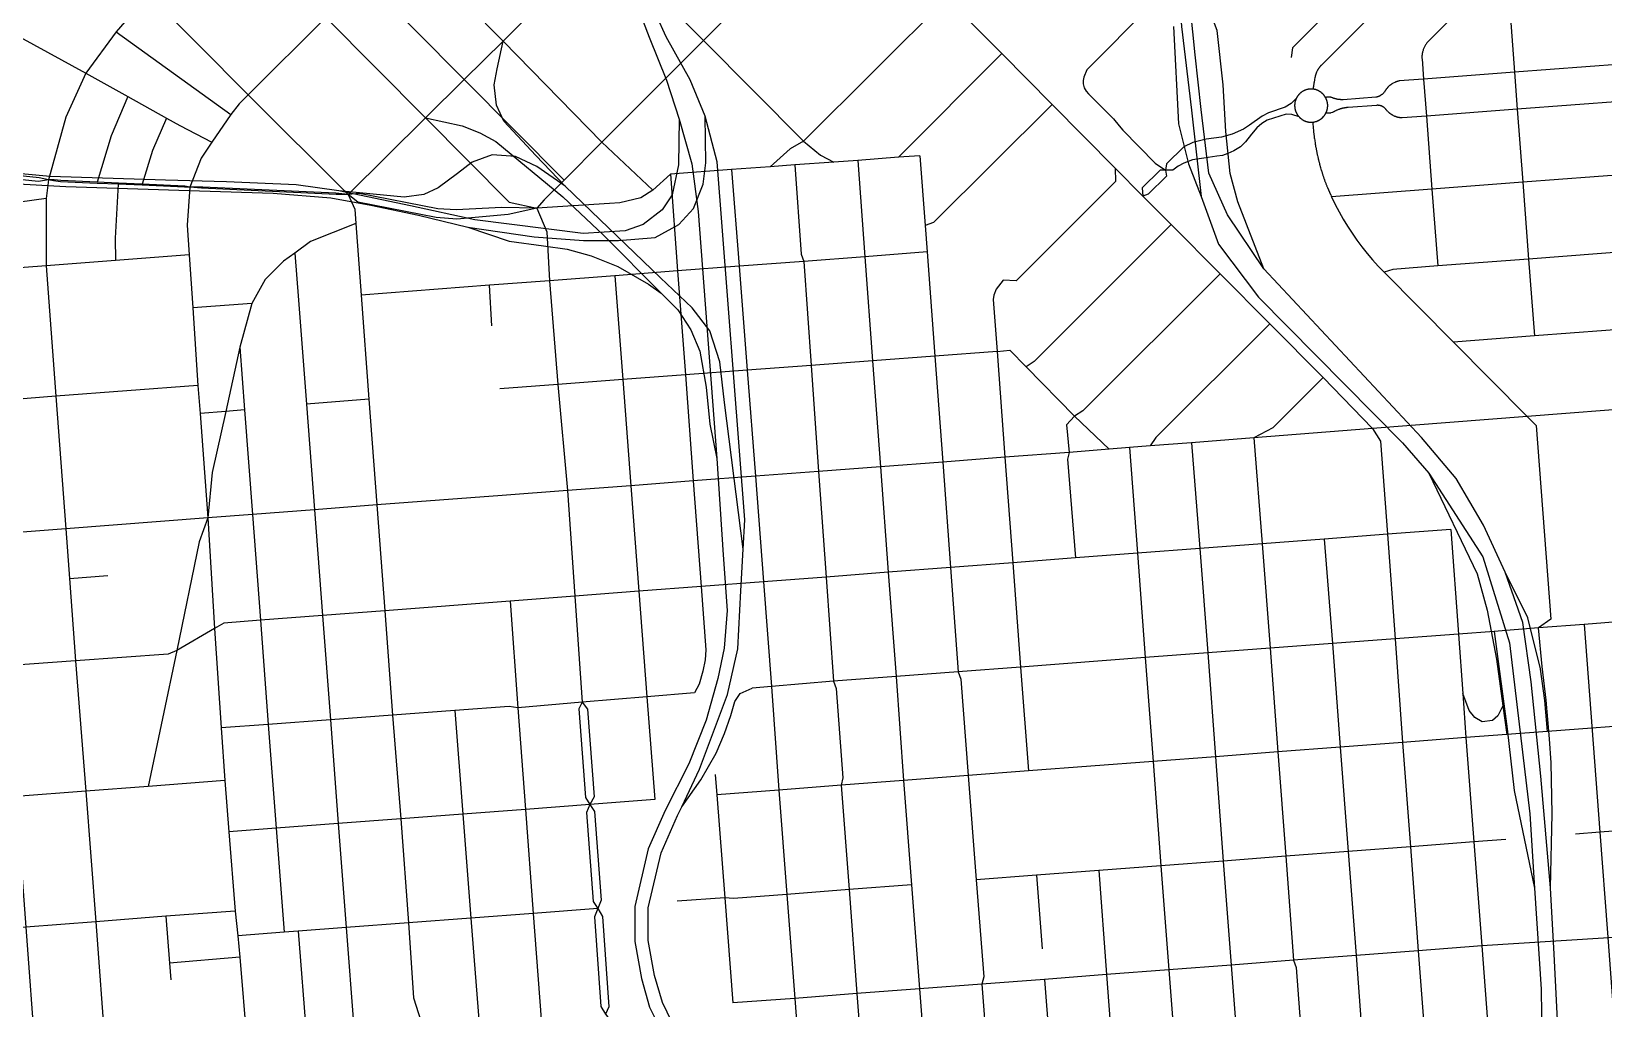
# Model space of a CAD drawing. Extents: x 0 to 264, y 89 to 356.
# Drawn here: x 166.32 to 205.67, y 196.32 to 220.78 of the extents above; entities that cross this region are included whole.
import ezdxf

# ---------------------------------------------------------------- set-up
doc = ezdxf.new("R2010")
doc.units = 0
doc.layers.get('0').update_dxf_attribs({"linetype": 'CONTINUOUS'})

msp = doc.modelspace()

# ---------------------------------------------------------------- linework, layer by layer
at = {"color": 4}
for points in [[(211.090095, 255.822317), (206.398151, 250.224174), (204.928611, 249.163637), (203.387412, 248.051286), (202.527518, 247.430617), (196.421155, 241.34079), (193.990296, 239.365234), (191.681806, 237.325738), (188.396561, 234.10223), (187.082464, 232.979956), (185.54678, 231.784923), (183.63296, 230.312076), (182.889923, 229.696919), (182.15019, 228.770877), (181.748907, 228.156824), (181.327778, 227.281494), (180.999254, 226.033542), (180.898933, 224.921188), (180.946338, 223.216831), (181.380694, 221.71973), (181.786389, 220.642657), (182.220746, 219.565581), (182.534938, 218.589931)], [(171.700252, 239.317829), (172.635113, 238.352101), (174.245764, 236.729324), (175.110069, 235.858403), (175.857518, 235.103238), (176.748282, 234.205859), (179.244185, 231.690113), (180.136049, 230.79053), (181.741188, 229.173264), (183.117022, 227.785303), (184.011093, 226.884619), (184.240399, 226.653107), (186.734097, 224.139565), (189.234408, 221.618308), (190.611345, 220.230347), (191.873629, 218.95704), (193.45231, 217.358516)], [(197.005442, 239.41705), (195.044218, 237.454722), (191.429349, 233.842058), (189.634591, 232.046199), (188.714061, 231.126772), (187.83322, 230.245928), (186.941353, 229.354064), (186.038465, 228.451173), (185.104704, 227.517412), (184.240399, 226.653107), (183.372785, 225.785494), (181.640867, 224.052474), (181.338801, 223.750409), (181.266042, 223.677647), (180.655296, 223.066901), (179.793194, 222.204799), (178.130728, 220.542335), (177.156181, 219.581016), (176.184938, 218.617492), (174.254583, 216.701466)], [(168.099715, 235.722803), (169.065442, 234.744949), (170.657353, 233.144218), (171.531579, 232.263377), (172.272412, 231.517032), (173.16428, 230.618549), (174.03079, 229.744324), (174.771623, 228.997978), (175.656875, 228.105008), (176.534408, 227.207631), (177.273037, 226.476718), (178.154982, 225.588161), (178.294992, 225.445947), (179.357734, 224.374383), (180.655296, 223.066901), (183.147891, 220.554463), (185.647101, 218.033202), (186.071535, 217.68704), (186.407778, 217.510651)], [(197.514766, 234.921338), (193.920841, 231.327412), (190.324715, 227.731286), (189.458202, 226.864774), (188.606024, 226.011494), (188.514522, 225.921093), (188.251042, 225.657613), (187.596199, 225.001667), (186.734097, 224.139565), (183.147891, 220.554463), (180.601276, 218.006744), (179.655391, 217.058655), (179.158194, 216.562562), (178.977394, 216.359715)], [(201.832986, 234.205859), (200.017284, 232.392361), (196.423359, 228.801744), (192.826129, 225.206718), (189.234408, 221.618308), (185.647101, 218.033202), (185.31527, 217.842482), (184.81697, 217.39269)], [(165.594992, 233.218081), (167.16375, 231.632785), (168.14822, 230.637292), (169.016937, 229.758655), (169.752256, 229.015617), (170.651839, 228.105008), (171.515044, 227.232986), (172.252569, 226.486641), (173.157665, 225.606901), (174.027482, 224.715036), (174.641535, 224.085548), (175.633724, 223.068004), (177.238863, 221.444123), (178.130728, 220.542335), (180.601276, 218.006744), (181.874583, 216.807299)], [(163.641484, 231.271188), (164.587369, 230.320895), (165.21796, 229.683688), (165.350252, 229.550296), (166.214558, 228.678272), (167.082171, 227.804046), (167.827412, 227.051085), (168.702742, 226.166937), (171.19644, 223.651188), (172.693542, 222.140859), (173.693447, 221.131034), (176.184938, 218.617492), (178.283966, 216.511849), (178.977394, 216.359715)], [(197.169704, 214.839463), (196.517065, 216.516258), (196.329653, 217.229532), (196.221615, 218.280147), (196.153264, 219.444313), (196.000026, 220.805815), (195.657171, 221.717526), (195.125797, 222.52671), (191.574869, 226.2408), (190.601422, 227.603403), (190.324715, 227.731286)], [(204.976016, 227.468907), (200.841901, 223.334792), (200.134141, 222.625928), (197.884079, 220.375869), (197.857635, 220.13223)], [(197.949123, 227.260548), (197.660285, 227.280388), (196.824645, 226.443644), (196.076093, 225.710527), (195.69796, 225.303729), (195.425658, 224.906854), (195.056345, 224.043652), (194.937284, 223.338096), (195.112569, 220.90393), (195.359514, 218.810414), (195.598742, 216.651854)], [(197.169704, 214.839463), (196.261301, 216.188838), (195.790563, 217.230633), (195.599843, 218.831363), (195.447708, 220.193966), (195.279035, 221.936911), (195.287841, 222.739481), (195.482972, 223.597171), (195.728813, 224.277369), (196.100333, 224.921188), (196.391375, 225.323578), (196.800377, 225.794313), (197.35049, 226.383012), (197.9447, 226.989349), (197.949103, 227.260548)], [(183.189784, 218.660486), (182.813853, 219.5733), (182.21303, 220.648169), (181.723549, 221.724141), (181.420381, 222.704203), (181.337701, 223.522204), (181.399437, 224.044758)], [(201.699591, 223.027215), (198.609478, 219.939306), (198.602874, 219.932702), (198.599572, 219.928299), (198.589638, 219.918365), (198.586336, 219.913962), (198.583034, 219.91066), (198.579732, 219.906257), (198.573128, 219.899653), (198.569826, 219.895251), (198.566524, 219.891949), (198.563222, 219.887546), (198.560964, 219.883143), (198.557662, 219.879841), (198.55436, 219.875439), (198.552102, 219.872137), (198.545498, 219.863331), (198.54324, 219.860029), (198.539938, 219.855627), (198.53768, 219.851224), (198.534378, 219.846821), (198.532121, 219.843519), (198.529863, 219.839117), (198.526561, 219.834714), (198.522158, 219.825909), (198.518856, 219.821506), (198.514454, 219.812701), (198.512196, 219.809399), (198.501161, 219.787357), (198.498903, 219.781854), (198.490098, 219.764215), (198.488969, 219.759812), (198.484566, 219.751007), (198.482308, 219.745504), (198.48118, 219.741101), (198.478922, 219.736698), (198.477793, 219.732296), (198.475535, 219.727893), (198.474406, 219.72239), (198.472148, 219.717987), (198.47102, 219.713584), (198.469891, 219.708081), (198.467633, 219.703678), (198.466504, 219.699276), (198.465375, 219.693772), (198.464246, 219.68937), (198.461988, 219.684967), (198.46086, 219.679464), (198.458602, 219.670658), (198.457473, 219.665155), (198.456344, 219.660752), (198.451941, 219.636509), (198.448639, 219.625474), (198.439834, 219.576966), (198.437576, 219.565931), (198.428771, 219.517426), (198.426513, 219.506391), (198.425384, 219.494255), (198.420982, 219.470012), (198.419853, 219.457877), (198.41545, 219.433634), (198.414321, 219.422599), (198.412063, 219.410463), (198.410934, 219.398328), (198.408677, 219.386192), (198.406419, 219.361949), (198.404161, 219.349814), (198.403032, 219.337678)], [(162.267855, 222.446232), (162.724262, 222.467173), (164.612726, 221.427582), (165.769174, 220.791484), (167.687405, 219.736458), (168.741327, 219.152171), (169.701546, 218.615285), (170.039992, 218.425669), (170.838151, 218.011155)], [(168.664159, 222.315044), (169.253958, 221.713117), (171.752065, 219.191857), (174.254583, 216.701466), (174.415537, 216.33546), (174.4442, 215.970556)], [(174.662482, 222.097865), (177.156181, 219.581016), (179.655391, 217.058655)], [(169.253958, 221.713117), (168.446978, 220.774949), (167.687405, 219.736458), (167.183593, 218.638439), (166.75034, 217.069678), (166.694115, 216.601147), (166.690813, 214.916633), (166.935548, 211.646824), (167.183593, 208.331813), (167.277299, 207.086067), (167.431641, 205.025625), (167.684097, 201.761327), (167.937657, 198.49152), (168.182394, 195.217299), (168.422726, 191.951901), (168.670772, 188.686502), (168.919923, 185.416692), (169.158048, 182.162317), (169.417117, 178.886996), (169.667369, 175.621597)], [(203.306937, 221.577518), (203.443637, 219.762917), (203.514192, 218.836875), (203.651996, 217.006842), (203.797518, 215.083099), (203.943037, 213.16046)], [(194.328742, 221.414357), (192.739035, 219.823549)], [(202.250808, 221.49704), (201.278465, 220.524697), (201.266329, 220.51036), (201.253093, 220.496023), (201.242058, 220.480585), (201.229922, 220.465148), (201.218887, 220.448609), (201.208953, 220.433172), (201.199047, 220.415533), (201.190242, 220.398995), (201.181437, 220.381356), (201.165999, 220.346078), (201.159395, 220.327339), (201.153892, 220.3097), (201.142857, 220.272218), (201.138454, 220.253478), (201.135152, 220.233638), (201.132894, 220.214898), (201.130637, 220.195058), (201.128379, 220.176319), (201.12725, 220.156478), (201.12725, 220.137739), (201.128379, 220.117899), (201.129508, 220.099159), (201.168093, 219.588732)], [(168.446978, 220.774949), (171.314401, 218.699072)], [(173.693447, 221.131034), (171.752065, 219.191857), (171.527171, 218.97027), (171.314401, 218.699072), (170.838151, 218.011155), (170.574671, 217.607665), (170.290242, 216.887778), (170.222994, 215.935278), (170.272603, 215.190036), (170.361901, 213.864912), (170.493089, 211.918022), (170.546006, 211.213567), (170.74224, 208.603012), (170.907603, 205.830399), (171.076276, 203.343315), (171.16447, 202.027014), (171.268099, 200.738272), (171.426849, 198.758308), (171.488585, 198.134331), (171.541502, 197.599653), (171.718992, 195.487397)], [(194.91303, 220.908341), (195.034298, 218.466458), (195.283447, 217.468758), (195.598742, 216.651857), (196.037508, 215.459028), (197.036312, 214.129496), (200.63795, 210.481553), (201.299408, 209.719774), (202.654298, 207.629565), (203.320165, 205.475417), (203.828385, 201.193578), (203.947449, 199.334879), (204.110607, 196.799287), (204.155808, 193.627595)], [(179.685157, 216.910928), (178.947631, 217.67822), (178.146162, 218.538117), (177.968673, 218.9383), (177.909141, 219.445417), (177.985208, 219.850008), (178.130728, 220.542335)], [(190.611345, 220.230347), (188.027248, 217.630815)], [(206.125851, 219.966867), (203.443637, 219.762917)], [(192.739035, 219.823549), (192.666276, 219.635036), (192.650838, 219.552353), (192.651967, 219.470772), (192.67621, 219.374861), (192.72692, 219.284463), (192.78094, 219.223827), (193.406017, 218.593238), (193.551539, 218.416849), (193.63863, 218.311016), (194.453327, 217.488603), (194.706886, 217.308907)], [(201.16822, 219.588732), (200.559678, 219.542431), (200.555276, 219.542431), (200.550873, 219.541302), (200.54537, 219.540173), (200.536564, 219.537915), (200.531061, 219.536786), (200.522256, 219.534528), (200.517853, 219.532271), (200.51345, 219.531142), (200.507947, 219.530013), (200.503544, 219.528884), (200.499142, 219.526626), (200.490336, 219.524368), (200.484833, 219.522111), (200.48043, 219.520982), (200.476028, 219.518724), (200.471625, 219.517595), (200.46282, 219.513192), (200.458417, 219.512063), (200.449612, 219.507661), (200.445209, 219.506532), (200.409931, 219.488893), (200.406629, 219.486635), (200.393393, 219.480031), (200.38899, 219.476729), (200.385688, 219.474471), (200.376883, 219.470069), (200.37248, 219.466767), (200.369178, 219.464509), (200.364776, 219.461207), (200.361474, 219.458949), (200.357071, 219.455647), (200.352668, 219.453389), (200.349366, 219.450087), (200.344964, 219.44783), (200.341662, 219.444528), (200.337259, 219.441226), (200.333957, 219.438968), (200.329554, 219.435666), (200.32295, 219.429062), (200.318548, 219.426804), (200.311944, 219.4202), (200.307541, 219.416898), (200.297607, 219.406992), (200.293204, 219.40369), (200.276666, 219.387152), (200.273364, 219.382749), (200.26343, 219.372815), (200.260128, 219.368412), (200.256826, 219.36511), (200.254568, 219.361808), (200.251266, 219.357406), (200.247964, 219.354104), (200.244662, 219.349701), (200.242404, 219.346399), (200.239102, 219.341996), (200.2358, 219.338694), (200.233542, 219.334292), (200.23024, 219.33099), (200.227983, 219.326587), (200.224681, 219.323285), (200.222423, 219.318882), (200.219121, 219.31448), (200.216863, 219.311178), (200.213561, 219.306775), (200.211303, 219.302372), (200.209046, 219.29907), (200.205744, 219.294668), (200.201341, 219.285862), (200.196938, 219.279258), (200.19468, 219.277001), (200.185875, 219.263764), (200.183617, 219.261507), (200.177013, 219.251601), (200.174756, 219.249343), (200.172498, 219.246041), (200.169196, 219.243783), (200.166938, 219.240481), (200.161435, 219.234978), (200.159177, 219.231676), (200.156919, 219.229418), (200.153617, 219.22716), (200.151359, 219.223858), (200.148057, 219.2216), (200.1458, 219.218298), (200.142498, 219.216041), (200.14024, 219.213783), (200.136938, 219.211525), (200.131434, 219.206022), (200.12483, 219.201619), (200.122573, 219.199361), (200.115969, 219.194959), (200.113711, 219.192701), (200.093871, 219.179465), (200.090569, 219.178336), (200.080634, 219.171732), (200.077332, 219.170603), (200.07403, 219.168345), (200.070728, 219.167216), (200.067426, 219.164958), (200.064124, 219.163829), (200.060822, 219.161572), (200.05752, 219.160443), (200.054218, 219.158185), (200.047614, 219.155927), (200.043212, 219.153669), (200.033278, 219.150367), (200.028875, 219.149239), (200.018941, 219.145937), (200.014538, 219.144808), (200.007934, 219.14255), (200.003531, 219.141421), (199.996927, 219.139163), (199.992525, 219.139163), (199.985921, 219.136905), (199.981518, 219.136905), (199.978216, 219.135777), (199.974914, 219.135777), (199.151398, 219.072937), (199.107301, 219.072937), (199.101797, 219.074066), (199.090763, 219.074066), (199.085259, 219.075195), (199.074224, 219.075195), (199.068721, 219.076324), (199.063218, 219.076324), (199.052183, 219.078581), (199.046679, 219.078581), (199.030141, 219.081883), (199.024638, 219.081883), (199.002596, 219.086286), (198.998194, 219.087415), (198.981655, 219.090717), (198.976152, 219.092975), (198.959614, 219.096277), (198.955211, 219.098535), (198.944176, 219.100792), (198.938673, 219.10305), (198.93317, 219.104179), (198.928767, 219.106437), (198.923264, 219.107566), (198.912229, 219.111968), (198.907826, 219.113097), (198.896791, 219.1175), (198.892389, 219.118629), (198.889087, 219.120887), (198.869246, 219.127491), (198.865944, 219.127491), (198.861542, 219.128619), (198.854938, 219.130877), (198.851636, 219.130877), (198.845032, 219.133135), (198.84173, 219.133135), (198.838428, 219.134264), (198.835126, 219.134264), (198.831824, 219.135393), (198.827421, 219.135393), (198.824119, 219.136522), (198.817515, 219.136522), (198.814213, 219.137651), (198.77232, 219.137651), (198.769018, 219.136522), (198.761313, 219.136522), (198.758011, 219.135393), (198.751407, 219.135393), (198.748105, 219.134264), (198.744803, 219.134264), (198.741501, 219.133135), (198.737099, 219.132006), (198.733797, 219.132006), (198.727193, 219.129748), (198.723891, 219.129748), (198.713956, 219.126446)], [(203.443637, 219.762917), (201.16822, 219.588732)], [(201.16822, 219.588732), (201.237672, 218.66269), (201.376579, 216.833758), (201.522101, 214.910018)], [(198.404426, 219.337379), (198.400024, 219.338508), (198.395621, 219.338508), (198.392319, 219.339637), (198.379083, 219.339637), (198.37468, 219.340766), (198.331686, 219.340766), (198.327284, 219.339637), (198.318478, 219.339637), (198.315176, 219.338508), (198.306371, 219.338508), (198.301968, 219.337379), (198.297566, 219.337379), (198.293163, 219.33625), (198.28876, 219.33625), (198.285458, 219.335121), (198.281056, 219.333993), (198.276653, 219.333993), (198.267848, 219.331735), (198.264546, 219.330606), (198.246907, 219.326203), (198.243605, 219.325074), (198.230369, 219.321772), (198.227067, 219.320643), (198.222664, 219.319515), (198.218261, 219.317257), (198.214959, 219.316128), (198.210557, 219.314999), (198.206154, 219.312741), (198.202852, 219.311612), (198.198449, 219.310483), (198.195147, 219.308226), (198.190745, 219.305968), (198.186342, 219.304839), (198.18304, 219.302581), (198.178637, 219.301452), (198.175335, 219.299195), (198.170933, 219.296937), (198.167631, 219.295808), (198.163228, 219.29355), (198.156624, 219.289147), (198.152221, 219.28689), (198.148919, 219.284632), (198.144517, 219.282374), (198.137913, 219.277971), (198.13351, 219.275714), (198.123576, 219.26911), (198.119173, 219.266852), (198.115871, 219.26355), (198.109267, 219.259147), (198.105965, 219.255845), (198.099361, 219.251443), (198.096059, 219.248141), (198.092757, 219.245883), (198.089455, 219.242581), (198.086153, 219.240323), (198.082851, 219.237021), (198.079549, 219.234763), (198.072945, 219.228159), (198.069643, 219.225901), (198.066341, 219.222599), (198.064083, 219.219297), (198.060781, 219.215995), (198.057479, 219.213738), (198.055222, 219.210436), (198.048618, 219.203832), (198.04636, 219.20053), (198.043058, 219.197228), (198.0408, 219.193926), (198.037498, 219.190624), (198.03524, 219.187322), (198.031938, 219.18402), (198.02968, 219.180718), (198.026378, 219.177416), (198.021976, 219.170812), (198.018674, 219.16751), (198.016416, 219.164208), (198.014158, 219.159805), (198.0119, 219.156503), (198.008598, 219.153201), (198.006341, 219.149899), (198.004083, 219.145496), (197.99968, 219.138892), (197.997422, 219.13449), (197.99302, 219.127886), (197.991891, 219.123483)], [(198.71421, 219.127917), (198.711953, 219.132319), (198.70755, 219.138923), (198.705292, 219.143326), (198.698688, 219.153232), (198.69643, 219.157635), (198.694173, 219.160937), (198.690871, 219.164239), (198.684267, 219.174145), (198.680965, 219.178547), (198.676562, 219.185151), (198.67326, 219.188453), (198.671002, 219.191755), (198.6677, 219.195057), (198.665442, 219.198359), (198.653307, 219.210495), (198.651049, 219.213797), (198.647747, 219.217099), (198.644445, 219.219357), (198.642187, 219.222659), (198.635583, 219.229263), (198.632281, 219.23152), (198.628979, 219.234822), (198.625677, 219.23708), (198.616872, 219.245886), (198.61357, 219.248143), (198.610268, 219.251445), (198.606966, 219.253703), (198.602563, 219.257005), (198.592629, 219.263609), (198.589327, 219.266911), (198.582723, 219.271314), (198.57832, 219.273572), (198.568386, 219.280176), (198.563984, 219.282433), (198.55738, 219.286836), (198.552977, 219.289094), (198.549675, 219.291352), (198.545272, 219.293609), (198.54197, 219.295867), (198.538668, 219.296996), (198.534266, 219.299254), (198.530964, 219.301512), (198.526561, 219.30264), (198.523259, 219.304898), (198.518856, 219.307156), (198.515554, 219.308285), (198.511152, 219.310543), (198.506749, 219.311672), (198.503447, 219.313929), (198.499044, 219.315058), (198.495742, 219.316187), (198.49134, 219.318445), (198.486937, 219.319574), (198.483635, 219.320703), (198.47483, 219.32296), (198.471528, 219.325218), (198.458291, 219.32852), (198.454989, 219.329649), (198.446184, 219.331907), (198.441781, 219.331907), (198.438479, 219.333036), (198.429674, 219.335294), (198.425271, 219.335294), (198.420869, 219.336422), (198.417567, 219.337551), (198.413164, 219.337551), (198.408761, 219.33868), (198.404359, 219.33868)], [(168.741327, 219.152171), (168.320201, 218.166597), (167.971831, 217.006842)], [(191.873629, 218.95704), (188.905885, 215.99591), (188.692014, 215.92205)], [(197.99322, 219.124609), (197.851006, 218.974678), (197.705486, 218.888688), (197.286561, 218.744272), (197.127811, 218.660486), (196.812518, 218.434488), (196.657076, 218.333063), (196.380365, 218.209591), (196.113575, 218.133524), (195.726623, 218.085018), (195.395895, 218.001232), (195.164383, 217.894298), (194.73223, 217.465453), (194.706886, 217.308907), (194.578992, 217.31331), (194.126996, 216.864621), (194.143534, 216.660671)], [(197.992117, 219.124609), (197.989859, 219.121307), (197.987601, 219.116904), (197.985343, 219.113602), (197.983086, 219.1092), (197.981957, 219.105898), (197.979699, 219.101495), (197.977441, 219.098193), (197.976312, 219.09379), (197.974054, 219.090488), (197.972926, 219.086086), (197.970668, 219.081683), (197.969539, 219.078381), (197.967281, 219.073978), (197.966152, 219.070676), (197.965023, 219.066274), (197.962766, 219.061871), (197.961637, 219.058569), (197.958335, 219.045333), (197.957206, 219.042031), (197.953904, 219.028795), (197.952775, 219.025493), (197.948372, 219.007854), (197.948372, 219.004552), (197.946114, 218.995746), (197.946114, 218.991344), (197.943857, 218.982538), (197.943857, 218.978136), (197.942728, 218.974834), (197.942728, 218.966028), (197.941599, 218.961626), (197.941599, 218.95282), (197.94047, 218.948418), (197.94047, 218.905424), (197.941599, 218.902122), (197.941599, 218.893317), (197.942728, 218.888914), (197.942728, 218.880109), (197.943857, 218.875706), (197.943857, 218.871303), (197.944986, 218.868001), (197.944986, 218.863599), (197.947243, 218.854793), (197.947243, 218.850391), (197.948372, 218.845988), (197.949501, 218.842686), (197.951759, 218.833881), (197.951759, 218.829478), (197.952888, 218.825075), (197.954017, 218.821773), (197.957319, 218.808537), (197.959576, 218.805235), (197.961834, 218.79643), (197.962963, 218.793128), (197.964092, 218.788725), (197.96635, 218.784322), (197.967479, 218.78102), (197.969736, 218.776618), (197.970865, 218.772215), (197.971994, 218.768913), (197.974252, 218.76451), (197.975381, 218.761208), (197.979784, 218.752403), (197.980912, 218.749101), (197.98317, 218.744698), (197.985428, 218.741396), (197.986557, 218.736994), (197.99096, 218.73039), (197.993217, 218.725987), (197.995475, 218.722685), (197.997733, 218.718282), (198.002136, 218.711678), (198.004393, 218.707276), (198.010997, 218.69737), (198.013255, 218.692967), (198.016557, 218.689665), (198.023161, 218.679759), (198.026463, 218.676457), (198.028721, 218.672054), (198.030979, 218.668752), (198.034281, 218.66545), (198.036538, 218.662148), (198.03984, 218.658846), (198.042098, 218.655544), (198.0454, 218.653287), (198.047658, 218.649985), (198.05096, 218.646683)], [(198.72303, 218.737657), (198.725288, 218.74206), (198.727545, 218.745362), (198.728674, 218.749764), (198.730932, 218.753066), (198.73319, 218.757469), (198.734319, 218.760771), (198.736577, 218.765174), (198.737705, 218.769576), (198.739963, 218.772878), (198.741092, 218.777281), (198.742221, 218.780583), (198.744479, 218.784986), (198.745608, 218.789388), (198.746737, 218.79269), (198.747865, 218.797093), (198.750123, 218.801496), (198.751252, 218.804798), (198.754554, 218.818034), (198.755683, 218.821336), (198.757941, 218.830141), (198.757941, 218.834544), (198.75907, 218.838947), (198.760199, 218.842249), (198.762456, 218.851054), (198.762456, 218.855457), (198.763585, 218.859859), (198.763585, 218.863161), (198.764714, 218.867564), (198.764714, 218.871967), (198.765843, 218.876369), (198.765843, 218.880772), (198.766972, 218.885175), (198.766972, 218.892879), (198.768101, 218.897282), (198.768101, 218.953506), (198.766972, 218.957909), (198.766972, 218.965613), (198.765843, 218.970016), (198.765843, 218.974419), (198.764714, 218.978821), (198.764714, 218.983224), (198.763585, 218.987627), (198.762456, 218.990929), (198.762456, 218.995331), (198.760199, 219.004137), (198.760199, 219.008539), (198.75907, 219.011841), (198.754667, 219.02948), (198.753538, 219.032782), (198.75128, 219.041588), (198.750151, 219.04489), (198.747894, 219.053695), (198.745636, 219.058098), (198.744507, 219.0614), (198.743378, 219.065802), (198.74112, 219.069104), (198.738863, 219.07791), (198.736605, 219.081212), (198.735476, 219.085614), (198.733218, 219.088916), (198.732089, 219.093319), (198.729831, 219.097722), (198.727574, 219.101024), (198.726445, 219.105426), (198.724187, 219.108728), (198.721929, 219.113131), (198.7208, 219.116433), (198.718543, 219.119735), (198.716285, 219.124138), (198.714027, 219.12744)], [(201.237672, 218.66269), (200.630234, 218.616389), (200.624731, 218.617518), (200.610394, 218.617518), (200.605991, 218.618647), (200.596085, 218.618647), (200.591682, 218.619776), (200.586179, 218.619776), (200.577374, 218.622033), (200.57187, 218.622033), (200.563065, 218.624291), (200.557562, 218.624291), (200.548756, 218.626549), (200.543253, 218.627678), (200.530017, 218.63098), (200.524514, 218.632109), (200.511277, 218.635411), (200.505774, 218.63654), (200.501371, 218.637668), (200.496969, 218.639926), (200.488163, 218.642184), (200.483761, 218.644442), (200.478257, 218.645571), (200.473855, 218.6467), (200.469452, 218.648957), (200.465049, 218.650086), (200.456244, 218.654489), (200.451841, 218.655618), (200.443036, 218.66002), (200.438633, 218.661149), (200.416592, 218.672184), (200.412189, 218.673313), (200.407786, 218.675571), (200.403384, 218.678873), (200.394578, 218.683276), (200.391276, 218.685533), (200.37804, 218.692137), (200.373638, 218.695439), (200.370336, 218.697697), (200.365933, 218.699955), (200.36153, 218.703257), (200.358228, 218.705515), (200.353826, 218.708817), (200.349423, 218.711074), (200.346121, 218.714376), (200.341718, 218.716634), (200.338416, 218.719936), (200.334014, 218.722194), (200.330712, 218.725496), (200.326309, 218.728798), (200.323007, 218.731056), (200.318604, 218.734358), (200.312, 218.740962), (200.307598, 218.74322), (200.300994, 218.749824), (200.296591, 218.753126), (200.283355, 218.766362), (200.278952, 218.769664), (200.272348, 218.776268), (200.269046, 218.78067), (200.25581, 218.793907), (200.252508, 218.798309), (200.249206, 218.801611), (200.246948, 218.804913), (200.243646, 218.809316), (200.240344, 218.812618), (200.237042, 218.817021), (200.234784, 218.819278), (200.233655, 218.82258), (200.231398, 218.824838), (200.22914, 218.82814), (200.226882, 218.830398), (200.224624, 218.8337), (200.220222, 218.838103), (200.217964, 218.841405), (200.213561, 218.845807), (200.211303, 218.849109), (200.209046, 218.851367), (200.205744, 218.853625), (200.201341, 218.858028), (200.199083, 218.86133), (200.195781, 218.863587), (200.191378, 218.86799), (200.188076, 218.870248), (200.183674, 218.87465), (200.180372, 218.876908), (200.178114, 218.879166), (200.174812, 218.880295), (200.172554, 218.882553), (200.169252, 218.88481), (200.166994, 218.887068), (200.163692, 218.889326), (200.16039, 218.890455), (200.158133, 218.892713), (200.154831, 218.89497), (200.151529, 218.896099), (200.149271, 218.898357), (200.145969, 218.899486), (200.142667, 218.901744), (200.140409, 218.902873), (200.137107, 218.90513), (200.130503, 218.907388), (200.127201, 218.909646), (200.123899, 218.910775), (200.121641, 218.911904), (200.115037, 218.914162), (200.111735, 218.916419), (200.095197, 218.921923), (200.091895, 218.921923), (200.078659, 218.926325), (200.075357, 218.926325), (200.068753, 218.928583), (200.065451, 218.928583), (200.062149, 218.929712), (200.058847, 218.929712), (200.055545, 218.930841), (200.048941, 218.930841), (200.045639, 218.93197), (200.034604, 218.93197), (200.031302, 218.933099), (200.003729, 218.933099), (200.000427, 218.93197), (199.993823, 218.93197), (199.990521, 218.930841), (199.281658, 218.876821), (199.269522, 218.876821), (199.264019, 218.875692), (199.251883, 218.875692), (199.24638, 218.874563), (199.239776, 218.874563), (199.234273, 218.873434), (199.227669, 218.872305), (199.222165, 218.872305), (199.216662, 218.871176), (199.210058, 218.870047), (199.204555, 218.870047), (199.199051, 218.868919), (199.192447, 218.86779), (199.181412, 218.865532), (199.174808, 218.864403), (199.163773, 218.862145), (199.157169, 218.861016), (199.146135, 218.858759), (199.139531, 218.85763), (199.134027, 218.855372), (199.122992, 218.853114), (199.116388, 218.850856), (199.105353, 218.848599), (199.09985, 218.846341), (199.094347, 218.845212), (199.087743, 218.842954), (199.082239, 218.841825), (199.071205, 218.837423), (199.065701, 218.836294), (199.060198, 218.834036), (199.053594, 218.831778), (199.042559, 218.827375), (199.037056, 218.826247), (199.003982, 218.81301), (198.998479, 218.809708), (198.976437, 218.800903), (198.970934, 218.797601), (198.966531, 218.795343), (198.961028, 218.792041), (198.949993, 218.787639), (198.94449, 218.784337), (198.938986, 218.782079), (198.934584, 218.778777), (198.92908, 218.775475), (198.923577, 218.773217), (198.918074, 218.769915), (198.915816, 218.768786), (198.912514, 218.766528), (198.909212, 218.765399), (198.90591, 218.763142), (198.902608, 218.762013), (198.90035, 218.759755), (198.893746, 218.757497), (198.890444, 218.755239), (198.847448, 218.740903), (198.844146, 218.740903), (198.837542, 218.738645), (198.83424, 218.738645), (198.830938, 218.737516), (198.827636, 218.737516), (198.823233, 218.736387), (198.819931, 218.736387), (198.816629, 218.735258), (198.813327, 218.735258), (198.810025, 218.734129), (198.79899, 218.734129), (198.795688, 218.733), (198.764821, 218.733), (198.761519, 218.734129), (198.750484, 218.734129), (198.747182, 218.735258), (198.74388, 218.735258), (198.740578, 218.736387), (198.737276, 218.736387), (198.733974, 218.737516), (198.730672, 218.737516), (198.72737, 218.738645), (198.722968, 218.738645)], [(203.514192, 218.836875), (201.237672, 218.66269)], [(206.195303, 219.040826), (203.514192, 218.836875)], [(169.701546, 218.615285), (169.350972, 217.803897), (169.099617, 216.958333)], [(182.534938, 218.589931), (182.517299, 217.438994), (182.359653, 216.691546), (182.113812, 216.314514), (181.634254, 215.952917), (181.188871, 215.787551), (180.137153, 215.726919), (177.421867, 216.062058), (175.815625, 216.420347), (174.015355, 216.795175)], [(176.184938, 218.617492), (177.105468, 218.417953), (177.54644, 218.243768), (177.946623, 218.029897), (179.621214, 216.638629), (180.645373, 215.67841), (182.089558, 214.227613)], [(177.249887, 215.882361), (178.91125, 215.643133), (180.141561, 215.55053), (181.017994, 215.549401), (181.933012, 215.626572), (182.53053, 215.951788), (182.893228, 216.35087), (183.13356, 216.961616), (183.205216, 217.492986), (183.189778, 218.660461)], [(182.534938, 218.589931), (182.855746, 217.465453), (183.011188, 216.274828), (183.477518, 210.091294)], [(184.138976, 207.818081), (184.180867, 208.551199), (183.490746, 217.516162), (183.189784, 218.660486)], [(198.050548, 218.646155), (197.873056, 218.705687), (197.72974, 218.714492), (197.254591, 218.557946), (197.115687, 218.478571), (196.993315, 218.36943), (196.861024, 218.209577), (196.711093, 218.021064), (196.582109, 217.896488), (196.421155, 217.790655), (196.271224, 217.723407), (196.138933, 217.678206), (195.990103, 217.656164), (195.671502, 217.613168), (195.385972, 217.56797), (195.165486, 217.488595), (195.026579, 217.413628), (194.888776, 217.307795), (194.706875, 217.308924), (194.730017, 217.162284), (194.278021, 216.712492), (194.143526, 216.660676)], [(198.050548, 218.646155), (198.05385, 218.642853), (198.056108, 218.639551), (198.062712, 218.632947), (198.066014, 218.630689), (198.068271, 218.627387), (198.071573, 218.624085), (198.074875, 218.621827), (198.081479, 218.615223), (198.084781, 218.612966), (198.093587, 218.60416), (198.096889, 218.601902), (198.101291, 218.5986), (198.107895, 218.594198), (198.111197, 218.590896), (198.117801, 218.586493), (198.121103, 218.583191), (198.124405, 218.580933), (198.128808, 218.578676), (198.135412, 218.574273), (198.139815, 218.572015), (198.146419, 218.567612), (198.150821, 218.565355), (198.157425, 218.560952), (198.161828, 218.558694), (198.16513, 218.556436), (198.169533, 218.554179), (198.172835, 218.55305), (198.177237, 218.550792), (198.180539, 218.548534), (198.184942, 218.547405), (198.188244, 218.545148), (198.192647, 218.544019), (198.195949, 218.541761), (198.200351, 218.540632), (198.203653, 218.538374), (198.208056, 218.537245), (198.212459, 218.534988), (198.215761, 218.533859), (198.220163, 218.53273), (198.224566, 218.530472), (198.227868, 218.529343), (198.241104, 218.526041), (198.244406, 218.524912), (198.257643, 218.52161), (198.260945, 218.520481), (198.274181, 218.517179), (198.278583, 218.517179), (198.281885, 218.51605), (198.286288, 218.514922), (198.290691, 218.514922), (198.299496, 218.512664), (198.303899, 218.512664), (198.307201, 218.511535), (198.316006, 218.511535), (198.320409, 218.510406), (198.329214, 218.510406), (198.333617, 218.509277), (198.37551, 218.509277), (198.379913, 218.510406), (198.388718, 218.510406), (198.393121, 218.511535)], [(198.393403, 218.51276), (198.402208, 218.51276), (198.40551, 218.513889), (198.409913, 218.513889), (198.414315, 218.515017), (198.418718, 218.515017), (198.423121, 218.516146), (198.426423, 218.517275), (198.430825, 218.517275), (198.444062, 218.520577), (198.447364, 218.520577), (198.4606, 218.523879), (198.463902, 218.525008), (198.472707, 218.527266), (198.476009, 218.529524), (198.484815, 218.531781), (198.488117, 218.53291), (198.492519, 218.534039), (198.496922, 218.536297), (198.500224, 218.537426), (198.504627, 218.538555), (198.509029, 218.540813), (198.512331, 218.541941), (198.516734, 218.544199), (198.520036, 218.545328), (198.524439, 218.547586), (198.527741, 218.549844), (198.532143, 218.550973), (198.535445, 218.55323), (198.539848, 218.555488), (198.54315, 218.556617), (198.547553, 218.558875), (198.554157, 218.563277), (198.558559, 218.565535), (198.565163, 218.569938), (198.569566, 218.572196), (198.57617, 218.576598), (198.580573, 218.578856), (198.593809, 218.587661), (198.597111, 218.590963), (198.601513, 218.593221), (198.604815, 218.595479), (198.608117, 218.598781), (198.614721, 218.603184), (198.618023, 218.606486), (198.621325, 218.608743), (198.624627, 218.612045), (198.627929, 218.614303), (198.630187, 218.617605), (198.633489, 218.620907), (198.636791, 218.623165), (198.655531, 218.641905), (198.657789, 218.645207), (198.661091, 218.647464), (198.663348, 218.650766), (198.66665, 218.654068), (198.668908, 218.65737), (198.67221, 218.660672), (198.674468, 218.663974), (198.67777, 218.667276), (198.680028, 218.670578), (198.68333, 218.67388), (198.687732, 218.680484), (198.68999, 218.684887), (198.693292, 218.688189), (198.699896, 218.698123), (198.702154, 218.702526), (198.708758, 218.71246), (198.711016, 218.716863), (198.713273, 218.720165), (198.715531, 218.724567), (198.719934, 218.731171), (198.722192, 218.735574), (198.723321, 218.738876)], [(198.393403, 218.511659), (198.394532, 218.496221), (198.395661, 218.481885), (198.403393, 218.373847), (198.405651, 218.35951), (198.408953, 218.313209), (198.411211, 218.297771), (198.41234, 218.282334), (198.414598, 218.267997), (198.415727, 218.252559), (198.417984, 218.237122), (198.419113, 218.221684), (198.423516, 218.190818), (198.425774, 218.176481), (198.426903, 218.161043), (198.433507, 218.114742), (198.435764, 218.100405), (198.442368, 218.054101), (198.444626, 218.039764), (198.45123, 217.993462), (198.453488, 217.979125), (198.45679, 217.963688), (198.461193, 217.932821), (198.464495, 217.918484), (198.466752, 217.903047), (198.470054, 217.887609), (198.472312, 217.873272), (198.475614, 217.857835), (198.477872, 217.842397), (198.481174, 217.82806), (198.484476, 217.812623), (198.486734, 217.797185), (198.490036, 217.782848), (198.493338, 217.767411), (198.49664, 217.753074), (198.498897, 217.737636), (198.502199, 217.722199), (198.505501, 217.707862), (198.508803, 217.692424), (198.512105, 217.678087), (198.518709, 217.647221), (198.522011, 217.632884), (198.526414, 217.617446), (198.529716, 217.60311), (198.533018, 217.587672), (198.53632, 217.573335), (198.540723, 217.557898), (198.544025, 217.543561), (198.547327, 217.528123), (198.551729, 217.513786), (198.555031, 217.498349), (198.559434, 217.484012), (198.562736, 217.468574), (198.567139, 217.454237), (198.571541, 217.4388), (198.574843, 217.424463), (198.579246, 217.410126), (198.583649, 217.394688), (198.588051, 217.380352), (198.591353, 217.364914), (198.600159, 217.336249), (198.604561, 217.320811), (198.613367, 217.292146), (198.617769, 217.276708), (198.631006, 217.233712), (198.636509, 217.218274), (198.649745, 217.175278), (198.655249, 217.15984), (198.659651, 217.145503), (198.665155, 217.131166), (198.669557, 217.116829), (198.675061, 217.102492), (198.679463, 217.088156), (198.684967, 217.072718), (198.689369, 217.058381), (198.694873, 217.044044), (198.700376, 217.028607), (198.70698, 217.013169), (198.712483, 216.997732), (198.719087, 216.981193), (198.725691, 216.965756), (198.731195, 216.950318), (198.744431, 216.919449), (198.749934, 216.904011), (198.756538, 216.888574), (198.763142, 216.872035), (198.835905, 216.702262), (198.843609, 216.687925), (198.856846, 216.657055), (198.86455, 216.641618)], [(166.75034, 217.069678), (166.521034, 217.117083), (164.85526, 217.289064), (163.422101, 217.531597), (163.234686, 217.527195), (162.991049, 217.434583), (162.634964, 217.507343), (160.021103, 218.046433), (159.592256, 218.132423)], [(179.685157, 216.910928), (178.972986, 217.404817), (178.441615, 217.648454), (177.856224, 217.694758), (177.353516, 217.508447), (176.988611, 217.227328), (176.50795, 216.865731), (176.141944, 216.701466), (175.655772, 216.633117), (174.015355, 216.795175)], [(188.561926, 217.670504), (188.027248, 217.630815), (187.004192, 217.554748), (186.407778, 217.510651), (185.433228, 217.438994), (184.81697, 217.39269), (183.850139, 217.322135), (182.31776, 217.208585), (181.874583, 216.807299), (181.576926, 216.619887), (181.048863, 216.488699), (180.7942, 216.47216), (178.977394, 216.359715), (178.258611, 216.195453), (176.97428, 216.079697), (176.458341, 216.12159), (174.493812, 216.504133), (174.254583, 216.701466)], [(188.561926, 217.670504), (188.692014, 215.92205), (188.740519, 215.261692), (188.934547, 212.655548), (189.131883, 210.001996), (189.328117, 207.35947), (189.522145, 204.748915), (189.586085, 204.567014), (189.771294, 202.15159)], [(162.577639, 217.307803), (164.396649, 217.061963), (165.841937, 216.975972), (167.189105, 216.896597), (170.532778, 216.792968), (172.376042, 216.736744), (173.815815, 216.614375), (174.816824, 216.431371), (176.01296, 216.184426), (177.249887, 215.882361)], [(170.290242, 216.887778), (170.160157, 216.907618), (169.099617, 216.958331), (168.499894, 216.984778), (167.971831, 217.006819), (167.056813, 217.046528), (166.895859, 217.066368), (166.75034, 217.06967), (166.503395, 217.027785), (164.772577, 217.204174), (163.355954, 217.407022), (163.234686, 217.527189)], [(174.015355, 216.795175), (172.947101, 216.944002), (171.204159, 217.018966), (169.6817, 217.063063), (166.790026, 217.147953), (165.518922, 217.267014)], [(182.31776, 217.208585), (182.497456, 214.785442), (182.691484, 212.183706), (182.888819, 209.527953), (183.086155, 206.88322), (183.204115, 205.29572), (183.190879, 205.047675), (183.129143, 204.766553), (183.040949, 204.439133), (182.91968, 204.220851)], [(183.850139, 217.322135), (184.036451, 214.903403), (184.238194, 212.300563), (184.443246, 209.64591), (184.647197, 207.002284), (184.84894, 204.381806), (185.031944, 201.788889), (185.232588, 199.176129), (185.432127, 196.572189)], [(185.433228, 217.438994), (185.590877, 215.205468), (185.653714, 215.025772), (185.837822, 212.421831)], [(187.004192, 217.554748), (187.182785, 215.142631), (187.376813, 212.537588), (187.574149, 209.884035), (187.770381, 207.24151), (187.964408, 204.630954), (188.151824, 202.027014), (188.352464, 199.414254), (188.550903, 196.80921), (188.750442, 194.209678), (188.951085, 191.590303), (189.343549, 186.380216), (189.539784, 183.770764), (189.707353, 181.164619), (189.921224, 178.333578)], [(193.45231, 217.358516), (193.458914, 217.023377), (190.969626, 214.538498), (190.646614, 214.557237)], [(193.45231, 217.358516), (194.143534, 216.660676), (194.851294, 215.946301), (196.073889, 214.713786), (197.316327, 213.461425), (198.652474, 212.114254), (199.889401, 210.844254)], [(208.924923, 217.409228), (206.33421, 217.211893), (203.651996, 217.006842), (201.376579, 216.833758), (198.864141, 216.641937)], [(174.254583, 216.701466), (173.939287, 216.730131), (170.617665, 216.886674), (170.290242, 216.887803), (170.155746, 216.880073), (169.095208, 216.930783), (168.498794, 216.956155), (167.970728, 216.979271), (167.054609, 217.017857), (166.880424, 217.039898), (166.75034, 217.069664)], [(168.498794, 216.956129), (168.422726, 215.606754), (168.424984, 215.048925)], [(174.254583, 216.701466), (173.950311, 216.701466), (170.577978, 216.860216), (170.290242, 216.887778)], [(184.138976, 207.818081), (183.67375, 211.494689), (183.55579, 212.510026), (183.305537, 213.28724), (182.864565, 213.864912), (182.070815, 214.612361), (179.685157, 216.910928)], [(166.694115, 216.601147), (165.368992, 216.41704), (163.187284, 216.267109)], [(178.977394, 216.359715), (178.097657, 216.377353), (176.956641, 216.31231), (176.500234, 216.342076), (174.536806, 216.724619), (174.254583, 216.701477)], [(198.864141, 216.641937), (198.95454, 216.452317), (199.051553, 216.266008), (199.155183, 216.083004), (199.264324, 215.903308), (199.378976, 215.728022), (199.499141, 215.556042), (199.624817, 215.387369), (199.756006, 215.223107), (199.891605, 215.064357), (200.033819, 214.908915), (200.179339, 214.758984), (201.917873, 213.005018), (203.763341, 211.144115), (203.989339, 210.91591), (204.356451, 206.069627), (204.04777, 205.845833)], [(178.977394, 216.359715), (179.226546, 215.762197), (179.289383, 214.540702), (179.497742, 211.942274), (179.741381, 209.288724), (179.925486, 206.641787), (180.111798, 203.986034), (180.24409, 203.815157), (180.406144, 201.616911), (180.301415, 201.427292)], [(174.4442, 215.970556), (173.310903, 215.520764), (172.917335, 215.234133), (172.631806, 215.026875), (172.176502, 214.574879), (171.842464, 213.968542), (171.541502, 212.874931), (171.187621, 211.266484), (170.851381, 209.738516), (170.74224, 208.603012), (170.525062, 208.002189), (169.962822, 205.283593), (169.246242, 201.880391)], [(174.4442, 215.970556), (174.577595, 214.181312), (174.772726, 211.577369), (174.972266, 208.926024), (175.170702, 206.27909), (175.363629, 203.661919), (175.567577, 201.066798), (175.762708, 198.463958), (175.887284, 196.58652), (176.129817, 195.825841)], [(177.249887, 215.882361), (178.281762, 215.532891), (179.139452, 215.412726), (179.73697, 215.333351), (180.335589, 215.161371), (180.998151, 214.898994), (181.769853, 214.454715), (182.089558, 214.227613)], [(194.851294, 215.946301), (191.418326, 212.519949), (191.218783, 212.388758)], [(172.917335, 215.234133), (173.007734, 214.050121), (173.206173, 211.450592), (173.407917, 208.806963), (173.60966, 206.158925), (173.8092, 203.546162), (173.997716, 200.947734), (174.203871, 198.345998), (174.396798, 195.84348), (174.532394, 195.703472), (174.669097, 195.550234), (174.907222, 192.443585), (175.15527, 189.181494), (175.403315, 185.910581), (175.651363, 182.638567), (175.896103, 179.381988), (176.143048, 176.112178), (176.329357, 173.64053), (176.449522, 172.04421), (176.696466, 172.065151), (177.628019, 170.399377)], [(188.740519, 215.261692), (187.182785, 215.142631), (185.653714, 215.025772), (184.036451, 214.903403), (182.497456, 214.785442), (180.928699, 214.666381), (179.289383, 214.540702), (177.786769, 214.426049), (174.577595, 214.181312)], [(208.880826, 215.471155), (206.47973, 215.288151), (203.797518, 215.083099), (201.522101, 214.910018), (200.402032, 214.824028), (200.179339, 214.758984)], [(170.272603, 215.190036), (168.424931, 215.048925), (166.690808, 214.916633), (164.923611, 214.781034), (163.155311, 214.646535), (161.938228, 214.552829), (160.857847, 214.47125), (159.635252, 214.377544), (158.350921, 214.279426), (157.650877, 214.225409), (157.401728, 214.206667), (156.053454, 214.104141)], [(203.208819, 207.242613), (202.668629, 208.416703), (201.981813, 209.587482), (201.118611, 210.619357), (197.169704, 214.839463)], [(164.923611, 214.781034), (165.180478, 211.512328), (165.440651, 208.198421), (165.699722, 204.899949), (165.941155, 201.627935), (166.181484, 198.358125), (166.422917, 195.082803), (166.670965, 191.818508), (166.917909, 188.553107), (167.164853, 185.2833), (167.404079, 182.026718), (167.658742, 178.7525), (167.905687, 175.485998), (167.966319, 174.695556), (167.721579, 174.555548), (167.813081, 173.428863), (167.949784, 171.619774)], [(180.928699, 214.666381), (181.126034, 212.065746), (181.326674, 209.408889), (181.526214, 206.764159), (181.725756, 204.12053), (181.925296, 201.551867)], [(190.646623, 214.55724), (190.46803, 214.332343), (190.410702, 214.181312), (190.396365, 214.074375), (190.493379, 212.772405), (190.69072, 210.12106), (190.888056, 207.478534), (191.079879, 204.866875), (191.281623, 202.266242)], [(196.073889, 214.713786), (192.640921, 211.286327), (192.431458, 211.152935)], [(177.847405, 213.410713), (177.786769, 214.426049)], [(182.089558, 214.227613), (182.500764, 213.810895), (182.831492, 213.311494), (183.056389, 212.780121), (183.211831, 211.878333), (183.307742, 210.945676), (183.477518, 210.091294)], [(171.842464, 213.968542), (170.361901, 213.864912)], [(197.316327, 213.461425), (194.466546, 210.617153), (194.326535, 210.404383)], [(209.214861, 213.561744), (206.625252, 213.364411), (203.943037, 213.16046), (201.917873, 213.005018)], [(171.541502, 212.874931), (171.658359, 211.306173), (171.854591, 208.689002), (172.054131, 206.039861), (172.248158, 203.430409), (172.446597, 200.829774), (172.646137, 198.228037)], [(190.493385, 212.772405), (188.934547, 212.655548), (187.376813, 212.537588), (185.837822, 212.421831), (184.238194, 212.300563), (182.691484, 212.183706), (181.126034, 212.065746), (179.497742, 211.942274), (178.048048, 211.833133)], [(190.493385, 212.772405), (190.810885, 212.803272), (191.218783, 212.388758), (192.431458, 211.152935), (193.297968, 210.322803)], [(185.837822, 212.421831), (186.026338, 209.766078), (186.21375, 207.122449), (186.398958, 204.511893), (186.465103, 204.329992), (186.63598, 202.097569), (186.592986, 201.907953), (186.789218, 199.29519), (186.986553, 196.690147), (187.224678, 193.566963)], [(198.652474, 212.114254), (197.394601, 210.859689), (196.92276, 210.610537)], [(170.493089, 211.918022), (166.935548, 211.646824), (165.180478, 211.512328)], [(206.775183, 211.371217), (203.763341, 211.144115), (199.889401, 210.844254), (196.92276, 210.610537), (195.361718, 210.485965), (194.326535, 210.404383), (193.808395, 210.363593), (193.297968, 210.322803), (192.296963, 210.243428), (190.69072, 210.12106), (189.131883, 210.001996), (187.574149, 209.884035), (186.026338, 209.766078), (184.443246, 209.64591), (182.888819, 209.527953), (181.326674, 209.408889), (179.741381, 209.288724), (178.109784, 209.165252), (174.972266, 208.926024), (173.407917, 208.806963), (171.854591, 208.689002), (170.74224, 208.603012), (167.183593, 208.331813), (165.440651, 208.198421)], [(171.658359, 211.306173), (171.187621, 211.266484), (170.546006, 211.213567)], [(174.772726, 211.577369), (173.206173, 211.450592)], [(192.431458, 211.152935), (192.230815, 210.932449), (192.296963, 210.243428), (192.257274, 210.069244), (192.455713, 207.598699)], [(196.92276, 210.610537), (197.12671, 207.954784), (197.330658, 205.339817), (197.520278, 202.743593), (197.717613, 200.12973), (197.912742, 197.524689), (197.982197, 197.344992), (198.228037, 193.989192), (198.35151, 192.317909), (198.508056, 192.143724), (198.882881, 191.427145), (198.879579, 190.992785), (198.965566, 189.930044), (198.918161, 189.525453), (198.788076, 189.131883), (198.755003, 188.526649), (198.81784, 187.632577), (198.726338, 187.313976), (198.463958, 187.118845)], [(199.889401, 210.844254), (200.091144, 210.527855), (200.263125, 208.19401), (200.457153, 205.571327), (200.640157, 202.981718), (200.837492, 200.366754), (201.032621, 197.762814), (201.429496, 192.551623)], [(193.808395, 210.363593), (194.004627, 207.716659), (194.203063, 205.105), (194.39599, 202.504367), (194.594426, 199.891605), (194.792865, 197.286564), (195.188637, 192.077577), (195.415738, 189.092197), (195.578897, 186.90277)], [(195.361718, 210.485965), (195.565669, 207.83572), (195.766312, 205.224064), (195.957032, 202.623428), (196.155468, 200.010669), (196.353907, 197.405625), (196.750782, 192.196641)], [(183.477518, 210.091294), (183.634061, 207.679174), (183.73769, 206.28019), (183.664931, 205.343125), (183.506181, 204.579141), (183.212935, 203.540651), (182.778575, 202.442631), (182.184367, 201.279565), (181.762135, 200.318246), (181.423688, 198.875165), (181.423688, 197.994324), (181.590157, 197.07269), (181.796312, 196.352803), (182.050972, 195.831356)], [(201.299408, 209.719774), (202.513187, 207.20072), (202.75572, 206.291217), (202.994949, 205.067518), (203.152595, 203.893428)], [(201.847317, 208.315278), (200.263125, 208.19401), (198.683341, 208.073845), (197.12671, 207.954784), (195.565669, 207.83572), (194.004627, 207.716659), (192.455713, 207.598699), (190.888056, 207.478534), (189.328117, 207.35947), (187.770381, 207.24151), (186.21375, 207.122449), (184.647197, 207.002284), (183.086155, 206.88322), (181.526214, 206.764159), (179.925486, 206.641787), (178.303812, 206.518315), (175.170702, 206.27909), (173.60966, 206.158925), (172.054131, 206.039861), (171.140216, 205.970409), (170.907603, 205.830399), (169.962822, 205.283593), (169.745643, 205.194298), (167.431641, 205.025625), (165.699722, 204.899949)], [(201.847317, 208.315278), (202.038037, 205.689287), (202.147178, 204.207621), (202.227657, 203.102986), (202.428297, 200.488022), (202.62784, 197.885183), (203.0192, 192.672891), (203.405051, 187.452883), (203.628845, 184.493958), (203.718143, 183.319869), (203.799722, 182.241692), (203.89894, 181.010278), (203.973907, 180.079828), (204.21534, 177.086728)], [(182.606597, 201.36776), (183.048673, 202.31034), (183.748714, 204.182266), (184.004478, 205.322178), (184.079444, 206.777387), (184.138976, 207.818081)], [(198.683341, 208.073845), (198.885088, 205.455574), (199.080216, 202.862657), (199.279756, 200.248794), (199.478194, 197.644853), (199.742778, 194.106049), (199.789079, 193.482076)], [(167.277299, 207.086067), (168.236415, 207.159931)], [(204.268256, 203.252917), (204.20652, 204.033439), (204.096276, 204.817266), (204.095147, 204.824971), (203.780954, 206.102689), (203.208794, 207.242602)], [(204.34322, 199.337083), (204.105095, 202.132847), (203.862562, 204.497562), (203.655303, 205.985841), (203.208819, 207.242613)], [(178.303812, 206.518315), (178.500044, 203.850435), (178.687456, 201.304923), (178.884792, 198.70098), (179.085435, 196.052942), (179.153783, 195.877657), (179.385296, 192.783133), (179.63224, 189.522145), (179.879185, 186.249028), (180.133845, 182.980322), (180.379686, 179.719331), (180.59356, 176.881674), (180.771049, 176.463856), (181.431407, 174.912734)], [(211.427438, 206.420201), (209.918213, 206.30224), (208.302047, 206.176564), (206.743213, 206.055296), (205.186579, 205.934028), (204.04777, 205.845833), (202.93652, 205.758742), (202.038037, 205.689287), (200.457153, 205.571327), (198.885088, 205.455574), (197.330658, 205.339817), (195.766312, 205.224064), (194.203063, 205.105), (191.079879, 204.866875), (189.522145, 204.748915), (187.964408, 204.630954), (186.398958, 204.511893), (184.84894, 204.381806), (184.36277, 204.341016)], [(204.34322, 199.337083), (204.385113, 201.19027), (204.358669, 202.472397), (204.315672, 203.067708), (204.239605, 204.036744), (204.137079, 204.877899), (204.047784, 205.845833)], [(205.186579, 205.934028), (205.579046, 200.729452), (205.773074, 198.211502), (206.166641, 192.912119), (206.399254, 189.782317), (206.573436, 187.694313), (206.817076, 184.405764), (206.957083, 184.091572), (206.990157, 183.42901), (206.960391, 182.483125), (207.152215, 179.883593), (207.363881, 177.284064), (207.585468, 174.56106), (207.693506, 173.227119)], [(202.93652, 205.758742), (203.26284, 203.320165), (203.438125, 201.773454), (203.947449, 199.334879)], [(182.919686, 204.220851), (181.725756, 204.12053), (180.111798, 203.986034), (178.500044, 203.850435), (178.279558, 203.879097), (176.921363, 203.777675), (175.363629, 203.661919), (173.8092, 203.546162), (172.248158, 203.430409), (171.076276, 203.343315)], [(182.606597, 201.36776), (183.07954, 202.040244), (183.466492, 202.711623), (183.67375, 203.204411), (183.829192, 203.651996), (183.926206, 204.002569), (184.061806, 204.20652), (184.36277, 204.341016)], [(180.111798, 203.986034), (180.028012, 203.818465), (180.191173, 201.604784), (180.301415, 201.427292), (180.420478, 201.248699), (180.588048, 199.027299), (180.497647, 198.823351)], [(203.152595, 203.893428), (203.028019, 203.649792), (202.890216, 203.530731), (202.633351, 203.495453), (202.450347, 203.60349), (202.307032, 203.776572), (202.147178, 204.207621)], [(203.152595, 203.893428), (203.248506, 203.177953)], [(176.921363, 203.777675), (177.119799, 201.185859), (177.320442, 198.581919), (177.528801, 195.933881), (177.700782, 195.823637), (177.9367, 192.673994), (178.182544, 189.411901), (178.435, 186.139887)], [(211.624774, 203.820669), (210.101214, 203.700504), (208.494974, 203.573724), (206.935033, 203.450252), (204.268256, 203.252917), (203.248506, 203.177953), (202.227657, 203.102986), (200.640157, 202.981718), (199.080216, 202.862657), (197.520278, 202.743593), (195.957032, 202.623428), (194.39599, 202.504367), (191.281623, 202.266242)], [(191.281623, 202.266242), (189.771294, 202.15159), (188.151824, 202.027014), (186.592986, 201.907953), (185.031944, 201.788889), (183.478619, 201.669828)], [(171.16447, 202.027014), (169.246242, 201.880391), (167.684097, 201.761327), (165.941155, 201.627935)], [(183.440033, 202.181356), (183.478619, 201.669828), (183.677058, 199.090139), (183.879905, 196.456433)], [(189.771294, 202.15159), (189.971937, 199.539931), (190.158246, 197.112379), (190.115252, 196.928272), (190.359992, 193.656258), (190.506615, 191.720391), (190.900183, 186.49928), (191.068853, 184.252526), (190.947588, 183.874393), (190.990581, 183.354046)], [(181.925296, 201.551867), (180.301415, 201.427292), (178.687456, 201.304923), (177.119799, 201.185859), (175.567577, 201.066798), (173.997716, 200.947734), (172.446597, 200.829774), (171.268099, 200.738272)], [(180.301415, 201.427292), (180.219835, 201.22224), (180.387405, 199.000841), (180.497647, 198.823351), (180.615607, 198.623812), (180.779869, 196.363827), (180.68947, 196.176415)], [(187.407683, 182.778578), (187.385641, 183.645088), (187.007508, 188.840841), (186.907187, 189.693022), (186.753949, 190.351173), (186.500389, 191.069956), (186.103514, 191.798662), (185.439852, 192.632101), (184.98124, 193.096224), (184.524833, 193.514046), (183.994566, 194.003524), (183.216251, 194.692544), (182.665034, 195.466451), (182.354149, 195.980183), (182.117125, 196.465252), (181.923097, 197.144349), (181.764347, 198.022986), (181.763218, 198.839887), (182.088434, 200.220131), (182.494129, 201.147274), (182.606577, 201.36776)], [(211.794547, 201.204601), (210.188308, 201.081129), (208.696718, 200.967577), (207.13678, 200.848516), (205.579046, 200.729452), (204.973812, 200.683151)], [(203.227562, 200.549758), (202.428297, 200.488022), (200.837492, 200.366754), (199.279756, 200.248794), (197.717613, 200.12973), (196.155468, 200.010669), (194.594426, 199.891605), (193.036692, 199.772544), (191.480062, 199.654583), (189.971937, 199.539931)], [(191.480062, 199.654583), (191.621173, 197.814627)], [(193.036692, 199.772544), (193.232924, 197.1675), (193.624287, 191.958516), (193.849185, 188.97534), (194.021162, 186.737405), (194.162274, 184.850044), (194.183214, 184.570026), (194.347482, 182.361857), (194.410322, 181.525113), (194.458827, 180.92098), (194.545921, 179.785478), (194.591119, 179.19678)], [(188.352464, 199.414254), (186.789218, 199.29519), (185.232588, 199.176129), (183.894236, 199.073603), (183.677058, 199.090142), (182.485329, 199.003048)], [(204.516301, 190.506615), (204.476615, 191.70606), (204.514097, 193.816111), (204.544964, 195.537006), (204.436926, 197.676824), (204.34322, 199.337083)], [(171.426849, 198.758308), (169.691623, 198.626016), (167.937657, 198.49152)], [(180.497647, 198.823351), (178.884792, 198.70098), (177.320442, 198.581919), (175.762708, 198.463958), (174.203871, 198.345998), (173.002222, 198.254496), (172.646137, 198.228052), (171.488585, 198.134331)], [(180.497647, 198.823351), (180.414964, 198.612785), (180.578125, 196.368238), (180.68947, 196.176415), (180.829478, 195.998925), (181.041144, 193.088508), (180.927595, 192.899992)], [(167.937657, 198.49152), (166.181484, 198.358125), (164.409879, 198.222526), (162.644887, 198.08803), (160.887613, 197.953534), (159.646276, 197.858724), (158.540537, 197.773838), (157.303611, 197.679028), (155.957544, 197.576502), (154.954331, 197.500435), (153.72402, 197.405625), (151.750669, 197.254591), (150.043004, 197.124506)], [(169.691623, 198.626016), (169.780921, 197.456338), (169.809583, 197.033004)], [(208.894053, 198.361433), (208.719869, 198.269931), (202.62784, 197.885183), (201.032621, 197.762814), (199.478194, 197.644853), (197.912742, 197.524689), (196.353907, 197.405625), (194.792865, 197.286564), (193.232924, 197.1675), (191.679601, 197.048439), (190.115252, 196.928272), (188.550903, 196.80921), (186.986553, 196.690147), (185.432127, 196.572189), (183.879905, 196.456433)], [(173.002222, 198.254496), (173.206173, 195.600947), (173.457526, 192.334444), (173.702266, 189.070147), (173.94921, 185.80034), (174.20277, 182.527222), (174.448611, 179.272847), (174.695556, 176.001937), (174.876353, 173.604149), (175.013056, 171.792855), (174.957935, 171.638516), (174.805797, 171.194236), (174.758395, 170.794053), (174.84659, 169.531772), (174.953524, 167.996085), (174.992109, 167.437153), (175.046129, 166.661042), (175.131016, 165.44947), (175.212595, 164.273176)], [(171.541502, 197.599653), (169.780921, 197.456338)], [(191.679601, 197.048439), (192.036787, 192.405), (192.05993, 191.839452), (192.188922, 191.731415), (192.590208, 186.628264)], [(185.432127, 196.572189), (185.508194, 195.577796), (185.57875, 195.479678), (185.634974, 195.376049), (185.607401, 195.281242), (185.489441, 195.243758), (185.394634, 195.211787), (185.33841, 195.099342), (185.412273, 195.012248), (185.537949, 194.975869), (185.645987, 194.936181), (185.676856, 194.845782), (185.608505, 194.753176), (185.451959, 194.719002), (185.395735, 194.633012), (185.474009, 194.549228), (185.604094, 194.543725), (185.701107, 194.491909), (185.735285, 194.379461), (185.651498, 194.291266), (185.531334, 194.255988), (185.436524, 194.16559), (185.492748, 194.043221), (185.632759, 193.971562)]]:
    msp.add_lwpolyline(points, dxfattribs=at)

doc.saveas('drawing.dxf')
